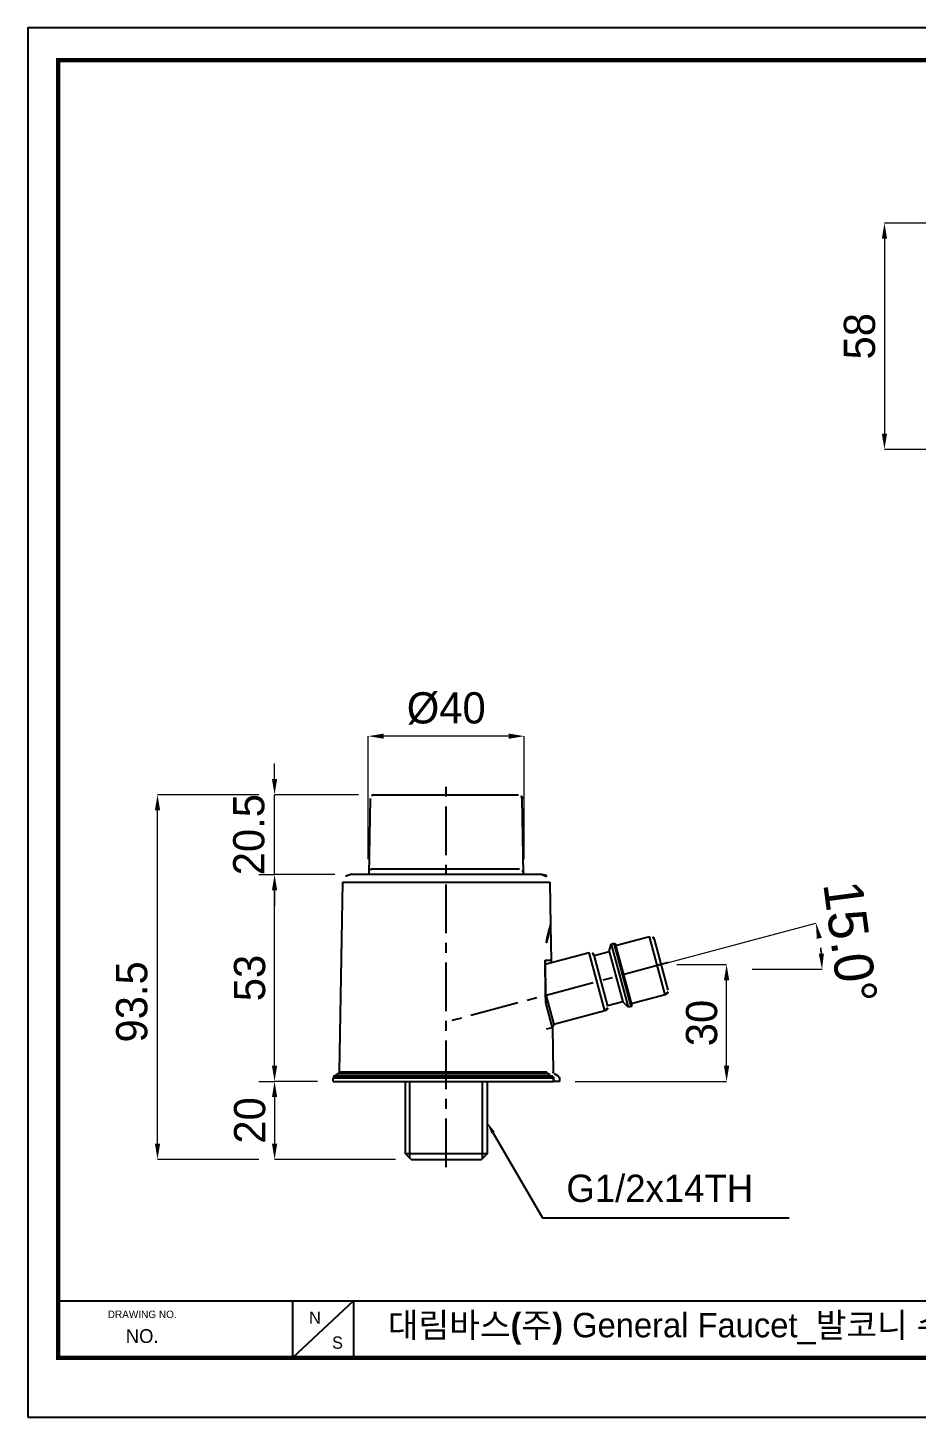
# Model space of a CAD drawing. Extents: x 16296679589 to 16296680075, y -37409616344 to -37409615988.
# Drawn here: x 16296679588.8 to 16296679816.4, y -37409616344.2 to -37409615988.1 of the extents above; entities that cross this region are included whole.
import ezdxf

# ---------------------------------------------------------------- set-up
doc = ezdxf.new("R2010")
doc.units = 0
doc.header["$LTSCALE"] = 10
doc.header["$MEASUREMENT"] = 0
doc.header["$PDMODE"] = 3
doc.header["$PDSIZE"] = -10
doc.linetypes.add('CENTER', pattern=[2, 1.25, -0.25, 0.25, -0.25])
doc.layers.get('0').update_dxf_attribs({"linetype": 'CONTINUOUS'})
doc.layers.get('DEFPOINTS').update_dxf_attribs({"linetype": 'CONTINUOUS'})
for name, color, linetype in [('1', 7, 'CONTINUOUS'), ('D', 2, 'CONTINUOUS'), ('W', 7, 'CONTINUOUS')]:
    doc.layers.add(name, color=color, linetype=linetype)
doc.styles.add('Daelim Dimension', font='')
doc.styles.get('Daelim Dimension').set_extended_font_data('나눔고딕')
doc.dimstyles.new('DEFAULT', dxfattribs={"dimscale": 2, "dimtxt": 2, "dimasz": 2, "dimexe": 0, "dimexo": 2, "dimgap": 1, "dimtad": 1, "dimdec": 1, "dimzin": 9, "dimdsep": 46, "dimtxsty": 'Daelim Dimension', "dimcen": 0.5, "dimclrd": 252, "dimclre": 252, "dimclrt": 3, "dimadec": 1, "dimazin": 0, "dimtfac": 1, "dimtdec": 1, "dimtix": 1, "dimtmove": 0, "dimatfit": 3, "dimfxl": 1, "dimtolj": 1, "dimtzin": 1, "dimlwd": 9, "dimlwe": 9, "dimarcsym": 0})

# ---------------------------------------------------------------- blocks, each defined once
blk = doc.blocks.new('*D36')
at = {"color": 5, "lineweight": 9, "transparency": 16777216}
for p, q in [((16296679755.0653, -37409616228.19121), (16296679767.84641, -37409616228.19121)), ((16296679767.84641, -37409616254.14389), (16296679767.84641, -37409616232.19121)), ((16296679729.00753, -37409616258.14389), (16296679767.84641, -37409616258.14389))]:
    blk.add_line(p, q, dxfattribs=at)
at = {"color": 5, "transparency": 16777216}
for points in [[(16296679767.17974, -37409616232.19121), (16296679768.51307, -37409616232.19121), (16296679767.84641, -37409616228.19121)], [(16296679767.17974, -37409616254.14389), (16296679768.51307, -37409616254.14389), (16296679767.84641, -37409616258.14389)]]:
    blk.add_solid(points, dxfattribs=at)
at = {"layer": 'DEFPOINTS', "color": 0, "transparency": 16777216}
for p in [(16296679751.0653, -37409616228.19121), (16296679767.84641, -37409616228.19121), (16296679725.00753, -37409616258.14389)]:
    blk.add_point(p, dxfattribs=at)
at = {"color": 7, "transparency": 16777216, "insert": (16296679761.4859, -37409616243.16755), "char_height": 8, "attachment_point": 5, "rotation": 90, "style": 'Daelim Dimension'}
blk.add_mtext('\\A1;30', dxfattribs=at)
blk = doc.blocks.new('*D37')
at = {"color": 5, "lineweight": 9, "transparency": 16777216}
for p, q in [((16296679667.47293, -37409616205.14389), (16296679652.00753, -37409616205.14389)), ((16296679652.00753, -37409616254.14389), (16296679652.00753, -37409616209.14389)), ((16296679663.00753, -37409616258.14389), (16296679652.00753, -37409616258.14389))]:
    blk.add_line(p, q, dxfattribs=at)
at = {"color": 5, "transparency": 16777216}
for points in [[(16296679651.34086, -37409616209.14389), (16296679652.6742, -37409616209.14389), (16296679652.00753, -37409616205.14389)], [(16296679651.34086, -37409616254.14389), (16296679652.6742, -37409616254.14389), (16296679652.00753, -37409616258.14389)]]:
    blk.add_solid(points, dxfattribs=at)
at = {"layer": 'DEFPOINTS', "color": 0, "transparency": 16777216}
for p in [(16296679652.00753, -37409616205.14389), (16296679671.47293, -37409616205.14389), (16296679667.00753, -37409616258.14389)]:
    blk.add_point(p, dxfattribs=at)
at = {"color": 7, "transparency": 16777216, "insert": (16296679645.64702, -37409616231.64389), "char_height": 8, "attachment_point": 5, "rotation": 90, "style": 'Daelim Dimension'}
blk.add_mtext('\\A1;53', dxfattribs=at)
blk = doc.blocks.new('*D38')
at = {"color": 5, "lineweight": 9, "transparency": 16777216}
for p, q in [((16296679652.00753, -37409616180.64389), (16296679652.00753, -37409616176.64389)), ((16296679673.53367, -37409616184.64389), (16296679652.00753, -37409616184.64389)), ((16296679652.00753, -37409616205.14389), (16296679652.00753, -37409616184.64389)), ((16296679648.00753, -37409616205.14389), (16296679652.00753, -37409616205.14389)), ((16296679652.00753, -37409616209.14389), (16296679652.00753, -37409616213.14389))]:
    blk.add_line(p, q, dxfattribs=at)
at = {"color": 5, "transparency": 16777216}
for points in [[(16296679651.34086, -37409616180.64389), (16296679652.6742, -37409616180.64389), (16296679652.00753, -37409616184.64389)], [(16296679651.34086, -37409616209.14389), (16296679652.6742, -37409616209.14389), (16296679652.00753, -37409616205.14389)]]:
    blk.add_solid(points, dxfattribs=at)
at = {"layer": 'DEFPOINTS', "color": 0, "transparency": 16777216}
for p in [(16296679652.00753, -37409616184.64389), (16296679677.53367, -37409616184.64389), (16296679652.00753, -37409616205.14389)]:
    blk.add_point(p, dxfattribs=at)
at = {"color": 7, "transparency": 16777216, "insert": (16296679645.44674, -37409616194.89389), "char_height": 8, "attachment_point": 5, "rotation": 90, "style": 'Daelim Dimension'}
blk.add_mtext('\\A1;20.5', dxfattribs=at)
blk = doc.blocks.new('*D39')
at = {"color": 5, "lineweight": 9, "transparency": 16777216}
for p, q in [((16296679648.00753, -37409616258.14389), (16296679652.00753, -37409616258.14389)), ((16296679652.00753, -37409616262.14389), (16296679652.00753, -37409616274.14389)), ((16296679683.00753, -37409616278.14389), (16296679652.00753, -37409616278.14389))]:
    blk.add_line(p, q, dxfattribs=at)
at = {"color": 5, "transparency": 16777216}
for points in [[(16296679651.34086, -37409616262.14389), (16296679652.6742, -37409616262.14389), (16296679652.00753, -37409616258.14389)], [(16296679651.34086, -37409616274.14389), (16296679652.6742, -37409616274.14389), (16296679652.00753, -37409616278.14389)]]:
    blk.add_solid(points, dxfattribs=at)
at = {"layer": 'DEFPOINTS', "color": 0, "transparency": 16777216}
for p in [(16296679652.00753, -37409616258.14389), (16296679652.00753, -37409616278.14389), (16296679687.00753, -37409616278.14389)]:
    blk.add_point(p, dxfattribs=at)
at = {"color": 7, "transparency": 16777216, "insert": (16296679645.66991, -37409616268.14389), "char_height": 8, "attachment_point": 5, "rotation": 90, "style": 'Daelim Dimension'}
blk.add_mtext('\\A1;20', dxfattribs=at)
blk = doc.blocks.new('*D40')
at = {"color": 5, "lineweight": 9, "transparency": 16777216}
for p, q in [((16296679648.00753, -37409616184.64389), (16296679622.00752, -37409616184.64389)), ((16296679622.00752, -37409616274.14389), (16296679622.00752, -37409616188.64389)), ((16296679648.00753, -37409616278.14389), (16296679622.00752, -37409616278.14389))]:
    blk.add_line(p, q, dxfattribs=at)
at = {"color": 5, "transparency": 16777216}
for points in [[(16296679621.34086, -37409616188.64389), (16296679622.67419, -37409616188.64389), (16296679622.00752, -37409616184.64389)], [(16296679621.34086, -37409616274.14389), (16296679622.67419, -37409616274.14389), (16296679622.00752, -37409616278.14389)]]:
    blk.add_solid(points, dxfattribs=at)
at = {"layer": 'DEFPOINTS', "color": 0, "transparency": 16777216}
for p in [(16296679622.00752, -37409616184.64389), (16296679652.00753, -37409616184.64389), (16296679652.00753, -37409616278.14389)]:
    blk.add_point(p, dxfattribs=at)
at = {"color": 7, "transparency": 16777216, "insert": (16296679615.44673, -37409616237.76869), "char_height": 8, "attachment_point": 5, "rotation": 90, "style": 'Daelim Dimension'}
blk.add_mtext('\\A1;93.5', dxfattribs=at)
blk = doc.blocks.new('*D46')
at = {"color": 5, "lineweight": 9, "transparency": 16777216}
for p, q in [((16296679848.30122, -37409616038.13835), (16296679808.30122, -37409616038.13835)), ((16296679808.30122, -37409616042.13835), (16296679808.30122, -37409616092.13835)), ((16296679857.56414, -37409616096.13835), (16296679808.30122, -37409616096.13835))]:
    blk.add_line(p, q, dxfattribs=at)
at = {"color": 5, "transparency": 16777216}
for points in [[(16296679807.63456, -37409616042.13835), (16296679808.96789, -37409616042.13835), (16296679808.30122, -37409616038.13835)], [(16296679807.63456, -37409616092.13835), (16296679808.96789, -37409616092.13835), (16296679808.30122, -37409616096.13835)]]:
    blk.add_solid(points, dxfattribs=at)
at = {"layer": 'DEFPOINTS', "color": 0, "transparency": 16777216}
for p in [(16296679852.30122, -37409616038.13835), (16296679808.30122, -37409616096.13835), (16296679861.56414, -37409616096.13835)]:
    blk.add_point(p, dxfattribs=at)
at = {"color": 7, "transparency": 16777216, "insert": (16296679801.94644, -37409616067.13835), "char_height": 8, "attachment_point": 5, "rotation": 90, "style": 'Daelim Dimension'}
blk.add_mtext('\\A1;58', dxfattribs=at)
blk = doc.blocks.new('*D47')
at = {"color": 5, "lineweight": 9, "transparency": 16777216}
for p, q in [((16296679676.00753, -37409616201.14389), (16296679676.00753, -37409616169.64389)), ((16296679712.00753, -37409616169.64389), (16296679680.00753, -37409616169.64389)), ((16296679716.00753, -37409616201.14389), (16296679716.00753, -37409616169.64389))]:
    blk.add_line(p, q, dxfattribs=at)
at = {"color": 5, "transparency": 16777216}
for points in [[(16296679680.00753, -37409616168.977226), (16296679680.00753, -37409616170.310547), (16296679676.00753, -37409616169.64389)], [(16296679712.00753, -37409616168.977226), (16296679712.00753, -37409616170.310547), (16296679716.00753, -37409616169.64389)]]:
    blk.add_solid(points, dxfattribs=at)
at = {"layer": 'DEFPOINTS', "color": 0, "transparency": 16777216}
for p in [(16296679676.00753, -37409616169.64389), (16296679676.00753, -37409616205.14389), (16296679716.00753, -37409616205.14389)]:
    blk.add_point(p, dxfattribs=at)
at = {"color": 7, "transparency": 16777216, "insert": (16296679696.00753, -37409616162.53373), "char_height": 8, "attachment_point": 5, "style": 'Daelim Dimension'}
blk.add_mtext('\\A1;{\\C256;Ø}40', dxfattribs=at)
blk = doc.blocks.new('*D48')
at = {"color": 5, "lineweight": 9, "ltscale": 0.5, "transparency": 16777216}
for p, q in [((16296679752.99715, -37409616227.673561), (16296679790.748131, -37409616217.558197)), ((16296679774.38747, -37409616229.381767), (16296679792.304741, -37409616229.381783))]:
    blk.add_line(p, q, dxfattribs=at)
blk.add_arc((16296679746.621969, -37409616229.381783), 45.682769, 5.01844762, 9.98156488, dxfattribs=at)
at = {"color": 5, "ltscale": 0.5, "transparency": 16777216}
for points in [[(16296679790.962379, -37409616221.607712), (16296679792.264151, -37409616221.319328), (16296679790.748131, -37409616217.558197)], [(16296679792.795641, -37409616225.356422), (16296679791.463591, -37409616225.414803), (16296679792.304741, -37409616229.381783)]]:
    blk.add_solid(points, dxfattribs=at)
at = {"layer": 'DEFPOINTS', "color": 0, "ltscale": 0.5, "transparency": 16777216}
for p in [(16296679749.13345, -37409616228.708817), (16296679792.130899, -37409616225.400261), (16296679749.22205, -37409616229.381767), (16296679770.38747, -37409616229.381767), (16296679675.04694, -37409616248.560257)]:
    blk.add_point(p, dxfattribs=at)
at = {"color": 7, "ltscale": 0.5, "transparency": 16777216, "insert": (16296679799.534849, -37409616222.415657), "char_height": 10, "attachment_point": 5, "rotation": 277.50000172, "style": 'Daelim Dimension'}
blk.add_mtext('\\A1;15.0°', dxfattribs=at)

msp = doc.modelspace()

# ---------------------------------------------------------------- linework, layer by layer
at = {"color": 1, "linetype": 'CENTER'}
for p, q in [((16296679696.00753, -37409616280.14389), (16296679696.00753, -37409616182.64389)), ((16296679752.99715, -37409616227.673569), (16296679696.00753, -37409616242.943893))]:
    msp.add_line(p, q, dxfattribs=at)
msp.add_line((16296679706.485029, -37409616276.666389), (16296679685.530029, -37409616276.666389))
at = {"color": 5}
msp.add_line((16296679596.5835, -37409616314.378937), (16296679987.976669, -37409616314.378937), dxfattribs=at)
at = {"color": 5, "ltscale": 40}
for p, q in [((16296679656.57868, -37409616314.378937), (16296679656.57868, -37409616329.025803)), ((16296679656.57868, -37409616314.378937), (16296679656.57868, -37409616329.025803)), ((16296679672.254471, -37409616314.378937), (16296679656.57868, -37409616329.025803)), ((16296679672.254471, -37409616314.378937), (16296679656.57868, -37409616329.025803)), ((16296679672.254471, -37409616314.378937), (16296679672.254471, -37409616329.025803)), ((16296679672.254471, -37409616314.378937), (16296679672.254471, -37409616329.025803))]:
    msp.add_line(p, q, dxfattribs=at)
at = {"ltscale": 0.5}
msp.add_line((16296679596.5835, -37409616328.970444), (16296679596.5835, -37409616328.970444), dxfattribs=at)
msp.add_lwpolyline([(16296679588.76725, -37409616344.220886), (16296680074.84725, -37409616344.220886), (16296680074.84725, -37409615988.06089), (16296679588.76725, -37409615988.06089)], close=True, dxfattribs=at)
at = {"color": 5, "linetype": 'ByBlock', "lineweight": 200, "const_width": 1.12}
msp.add_lwpolyline([(16296679596.5835, -37409616328.970444), (16296680066.9835, -37409616328.970444), (16296680066.9835, -37409615996.330429), (16296679596.5835, -37409615996.330429)], close=True, dxfattribs=at)
at = {"layer": '1', "color": 7, "linetype": 'Continuous'}
for p, q in [((16296679676.533819, -37409616185.626442), (16296679676.19314, -37409616205.14389)), ((16296679677.53367, -37409616184.64389), (16296679714.486059, -37409616184.64389)), ((16296679715.82659, -37409616205.14389), (16296679715.48591, -37409616185.626442)), ((16296679677.202021, -37409616203.64389), (16296679714.817711, -37409616203.64389)), ((16296679668.62454, -37409616255.730324), (16296679669.47323, -37409616207.108994)), ((16296679720.542139, -37409616205.14389), (16296679671.472931, -37409616205.14389)), ((16296679722.54183, -37409616207.108994), (16296679722.734449, -37409616218.14389)), ((16296679722.734449, -37409616218.14389), (16296679722.890169, -37409616227.065353)), ((16296679739.4002, -37409616223.293472), (16296679748.093531, -37409616220.964104)), ((16296679749.318279, -37409616221.671204), (16296679752.81233, -37409616234.711197)), ((16296679721.3556, -37409616228.12851), (16296679732.63872, -37409616225.105202)), ((16296679733.8764, -37409616225.860611), (16296679737.75798, -37409616224.820541)), ((16296679737.75798, -37409616224.820541), (16296679738.266041, -37409616222.924438)), ((16296679737.75798, -37409616224.820541), (16296679741.226151, -37409616237.763947)), ((16296679738.266041, -37409616222.924438), (16296679739.03878, -37409616222.717377)), ((16296679738.266041, -37409616222.924438), (16296679742.614201, -37409616239.151993)), ((16296679739.28373, -37409616222.858803), (16296679743.52836, -37409616238.699989)), ((16296679722.890169, -37409616227.065353), (16296679722.901501, -37409616227.714348)), ((16296679733.863461, -37409616225.812309), (16296679737.357519, -37409616238.85231)), ((16296679721.46977, -37409616235.582138), (16296679723.610411, -37409616243.571114)), ((16296679752.105221, -37409616235.935951), (16296679743.41189, -37409616238.26532)), ((16296679721.513041, -37409616238.255028), (16296679723.150789, -37409616244.367203)), ((16296679741.226151, -37409616237.763947), (16296679737.34458, -37409616238.804024)), ((16296679742.614201, -37409616239.151993), (16296679741.226151, -37409616237.763947)), ((16296679743.38694, -37409616238.944939), (16296679742.614201, -37409616239.151993)), ((16296679736.65041, -37409616240.077057), (16296679723.610411, -37409616243.571114)), ((16296679723.150789, -37409616244.367203), (16296679721.61212, -37409616244.77948)), ((16296679723.610411, -37409616243.571114), (16296679723.150789, -37409616244.367203)), ((16296679723.19096, -37409616244.297478), (16296679723.39052, -37409616255.730324)), ((16296679667.00753, -37409616258.14389), (16296679667.00753, -37409616257.232567)), ((16296679667.25753, -37409616256.799553), (16296679668.37462, -37409616256.154602)), ((16296679723.64044, -37409616256.154602), (16296679724.75753, -37409616256.799553)), ((16296679725.00753, -37409616257.232567), (16296679725.00753, -37409616258.14389)), ((16296679667.00753, -37409616258.14389), (16296679723.48572, -37409616258.14389)), ((16296679685.530029, -37409616276.666389), (16296679685.530029, -37409616258.343887)), ((16296679706.485029, -37409616258.343887), (16296679706.485029, -37409616276.666389)), ((16296679725.00753, -37409616258.14389), (16296679723.48567, -37409616258.14389)), ((16296679687.00753, -37409616278.14389), (16296679685.530029, -37409616276.666389)), ((16296679687.00753, -37409616278.14389), (16296679705.00753, -37409616278.14389)), ((16296679706.485029, -37409616276.666389), (16296679705.00753, -37409616278.14389))]:
    msp.add_line(p, q, dxfattribs=at)
at = {"layer": '1', "color": 5, "linetype": 'Continuous'}
for p, q in [((16296679669.47323, -37409616207.108994), (16296679722.54183, -37409616207.108994)), ((16296679752.105221, -37409616235.935951), (16296679748.093531, -37409616220.964104)), ((16296679736.65041, -37409616240.077057), (16296679732.63872, -37409616225.105202)), ((16296679743.38694, -37409616238.944939), (16296679739.03878, -37409616222.717377)), ((16296679721.339001, -37409616227.065353), (16296679722.890169, -37409616227.065353)), ((16296679667.00753, -37409616257.232567), (16296679723.4884, -37409616257.232567)), ((16296679723.22574, -37409616256.799553), (16296679667.25753, -37409616256.799553)), ((16296679668.37462, -37409616256.154602), (16296679722.04501, -37409616256.154602)), ((16296679668.62454, -37409616255.730324), (16296679721.780951, -37409616255.730324))]:
    msp.add_line(p, q, dxfattribs=at)
at = {"layer": '1', "color": 7, "linetype": 'Continuous'}
for centre, radius, start, end in [((16296679677.53367, -37409616185.64389), 1, 90, 178.99979072), ((16296679714.486059, -37409616185.64389), 1, 1.00020928, 90), ((16296679677.202021, -37409616204.64389), 1, 90, 178.99979072), ((16296679714.817711, -37409616204.64389), 1, 1.00020928, 90), ((16296679671.472931, -37409616207.14389), 2, 90, 178.99979072), ((16296679748.35235, -37409616221.930023), 1, 15.00003865, 105.00001036), ((16296679732.897539, -37409616226.071129), 1, 15.00003865, 105.00001036), ((16296679739.09054, -37409616222.910568), 0.2, 15.00003865, 105.00001036), ((16296679751.846411, -37409616234.970016), 1, 285.00001036, 15.00003865), ((16296679736.39159, -37409616239.11113), 1, 285.00001036, 15.00003865), ((16296679743.33518, -37409616238.751747), 0.2, 285.00001036, 15.00003865), ((16296679667.50753, -37409616257.232567), 0.5, 119.99993044, 180), ((16296679723.89044, -37409616255.721588), 0.5, 181.00020928, 240.00006956), ((16296679724.50753, -37409616257.232567), 0.5, 0, 60.00006956)]:
    msp.add_arc(centre, radius, start, end, dxfattribs=at)
at = {"layer": '1', "color": 7, "linetype": 'Continuous', "extrusion": (0, 0, -1)}
for centre, radius, start, end in [((-16296679720.542139, -37409616207.14389), 2, 90, 178.99979072), ((-16296679668.12462, -37409616255.721588), 0.5, 181.00020928, 240.00006956)]:
    msp.add_arc(centre, radius, start, end, dxfattribs=at)
at = {"layer": '1', "color": 7, "linetype": 'Continuous'}
for points, knots in [([(16296679722.734449, -37409616218.14389), (16296679722.734449, -37409616218.143898), (16296679722.3915, -37409616219.118973), (16296679721.64818, -37409616222.38163), (16296679721.30229, -37409616224.685959), (16296679721.338989, -37409616227.065353)], [0, 0, 0, 0, 0.5, 0.5, 1, 1, 1, 1]), ([(16296679722.04501, -37409616256.154602), (16296679721.99436, -37409616256.126999), (16296679721.94755, -37409616256.090637), (16296679721.86974, -37409616256.005333), (16296679721.837709, -37409616255.955093), (16296679721.793989, -37409616255.847603), (16296679721.781851, -37409616255.788567), (16296679721.780951, -37409616255.730324)], [0, 0, 0, 0, 0.3316071034, 0.3316071034, 0.6642196373, 0.6642196373, 1, 1, 1, 1]), ([(16296679723.4884, -37409616257.232567), (16296679723.48856, -37409616257.178886), (16296679723.479309, -37409616257.124451), (16296679723.443821, -37409616257.023193), (16296679723.417139, -37409616256.974983), (16296679723.35009, -37409616256.889839), (16296679723.30859, -37409616256.85202), (16296679723.25082, -37409616256.813957), (16296679723.238411, -37409616256.806503), (16296679723.22574, -37409616256.799553)], [0, 0, 0, 0, 0.3045635437, 0.3045635437, 0.6087312534, 0.6087312534, 0.9190457091, 0.9190457091, 1, 1, 1, 1])]:
    msp.add_open_spline(points, degree=3, knots=knots, dxfattribs=at)
for points in [[(16296679721.338989, -37409616227.065353), (16296679721.486349, -37409616236.620338), (16296679721.63368, -37409616246.175331), (16296679721.780951, -37409616255.730324)], [(16296679722.04501, -37409616256.154602), (16296679722.438801, -37409616256.369186), (16296679722.832371, -37409616256.58419), (16296679723.22574, -37409616256.799553)]]:
    msp.add_open_spline(points, degree=3, dxfattribs=at)
msp.add_rational_spline([(16296679723.4884, -37409616257.232567), (16296679723.487061, -37409616257.688248), (16296679723.48572, -37409616258.14389)], [0.500002750567, 0.499997249433, 0.500002750567], degree=2, dxfattribs=at)
at = {"layer": 'D', "color": 5, "linetype": 'Continuous'}
msp.add_line((16296679707.985029, -37409616271.241966), (16296679720.63011, -37409616293.14389), dxfattribs=at)
at = {"layer": 'D', "color": 5}
msp.add_line((16296679720.63011, -37409616293.14389), (16296679783.847281, -37409616293.14389), dxfattribs=at)
at = {"layer": 'D', "color": 5, "linetype": 'Continuous'}
msp.add_solid([(16296679707.552019, -37409616271.491966), (16296679708.418039, -37409616270.991966), (16296679706.485029, -37409616268.64389)], dxfattribs=at)
at = {"layer": 'W', "color": 5, "linetype": 'Continuous'}
for p, q in [((16296679686.69203, -37409616277.828392), (16296679686.69203, -37409616258.343887)), ((16296679705.32303, -37409616277.828392), (16296679705.32303, -37409616258.343887))]:
    msp.add_line(p, q, dxfattribs=at)

# ---------------------------------------------------------------- texts
at = {"color": 5, "ltscale": 40, "style": 'Daelim Dimension'}
msp.add_text('DRAWING NO.', height=1.91819508, dxfattribs=at).set_placement((16296679609.256599, -37409616318.810181))
at = {"color": 7, "ltscale": 0.5, "insert": (16296679750.72353, -37409616285.594467), "char_height": 7, "attachment_point": 5, "style": 'Daelim Dimension'}
msp.add_mtext('\\A1;G1/2x14TH', dxfattribs=at)
at = {"attachment_point": 1, "style": 'Daelim Dimension'}
for s, insert, char_height, width in [('N', (16296679660.842291, -37409616317.124962), 3.139079, 4.38092522), ('NO.', (16296679613.87982, -37409616321.653954), 3.5314638, 22.15411356), ('S', (16296679666.73258, -37409616323.523209), 3.139079, 4.38092522)]:
    msp.add_mtext(s, dxfattribs=dict(at, insert=insert, char_height=char_height, width=width))
at = {"color": 2, "insert": (16296679681.0434, -37409616317.472031), "char_height": 6.26582575, "width": 272.07198274, "attachment_point": 1, "style": 'Daelim Dimension'}
msp.add_mtext('{\\fPretendard Variable SemiBold|b0|i0|c129|p2;대림바스(주)} General Faucet_발코니 수전 2구_DL G4241', dxfattribs=at)

# ---------------------------------------------------------------- dimensions: what is measured, and where the dimension line sits
for base, p1, p2, picture, middle in [((16296679808.30122, -37409616096.138351), (16296679852.30122, -37409616038.138351), (16296679861.56414, -37409616096.138351), '*D46', (16296679801.94644, -37409616067.138351)), ((16296679652.00753, -37409616184.64389), (16296679652.00753, -37409616205.14389), (16296679677.53367, -37409616184.64389), '*D38', (16296679645.446739, -37409616194.89389)), ((16296679652.00753, -37409616205.14389), (16296679667.00753, -37409616258.14389), (16296679671.472931, -37409616205.14389), '*D37', (16296679645.64702, -37409616231.64389)), ((16296679767.846411, -37409616228.191208), (16296679725.00753, -37409616258.14389), (16296679751.0653, -37409616228.191208), '*D36', (16296679761.485901, -37409616243.167549)), ((16296679652.00753, -37409616278.14389), (16296679652.00753, -37409616258.14389), (16296679687.00753, -37409616278.14389), '*D39', (16296679645.66991, -37409616268.14389))]:
    dim = msp.add_linear_dim(base=base, p1=p1, p2=p2, angle=90, dimstyle='DEFAULT', override={"dimtxt": 4, "dimclrd": 5, "dimclre": 5, "dimclrt": 7})
    dim.commit()
    dim.dimension.update_dxf_attribs({"geometry": picture, "text_midpoint": middle})
dim = msp.add_linear_dim(base=(16296679676.00753, -37409616169.64389), p1=(16296679716.00753, -37409616205.14389), p2=(16296679676.00753, -37409616205.14389), text='{\\C256;Ø}<>', dimstyle='DEFAULT', override={"dimtxt": 4, "dimclrd": 5, "dimclre": 5, "dimclrt": 7})
dim.commit()
dim.dimension.update_dxf_attribs({"geometry": '*D47', "text_midpoint": (16296679696.00753, -37409616162.53373)})
dim = msp.add_linear_dim(base=(16296679622.007521, -37409616184.64389), p1=(16296679652.00753, -37409616278.14389), p2=(16296679652.00753, -37409616184.64389), angle=90, dimstyle='DEFAULT', override={"dimtxt": 4, "dimclrd": 5, "dimclre": 5, "dimclrt": 7})
dim.commit()
dim.dimension.update_dxf_attribs({"geometry": '*D40', "text_midpoint": (16296679622.00753, -37409616237.768692), "dimtype": 160})
at = {"ltscale": 0.5}
dim = msp.add_angular_dim_2l(base=(16296679792.130899, -37409616225.400261), line1=((16296679749.13345, -37409616228.708839), (16296679675.04694, -37409616248.560257)), line2=((16296679749.22205, -37409616229.381783), (16296679770.38748, -37409616229.381783)), dimstyle='DEFAULT', override={"dimtxt": 5, "dimclrd": 5, "dimclre": 5, "dimclrt": 7}, dxfattribs=at)
dim.commit()
dim.dimension.update_dxf_attribs({"geometry": '*D48', "text_midpoint": (16296679799.534849, -37409616222.415657)})

doc.saveas('drawing.dxf')
